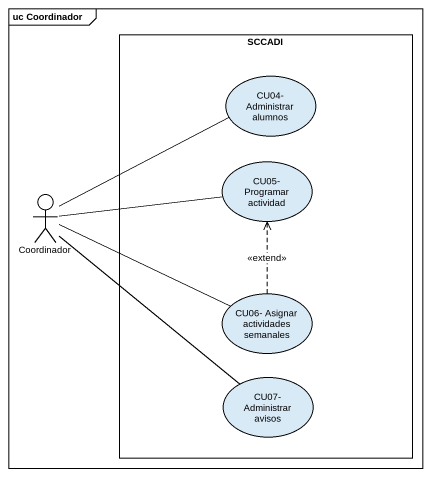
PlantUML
@startuml
mainframe uc Coordinador
rectangle SCCADI {
  usecase "CU04- Administrar alumnos" as CU04_Administrar_alumnos
  usecase "CU05- Programar actividad" as CU05_Programar_actividad
  usecase "CU06- Asignar actividades semanales" as CU06_Asignar_actividades
  usecase "CU07- Administrar avisos" as CU07_Administrar_avisos
}
actor Coordinador
Coordinador -right- CU04_Administrar_alumnos
Coordinador -right- CU05_Programar_actividad
Coordinador -right- CU06_Asignar_actividades
Coordinador -- CU07_Administrar_avisos
CU06_Asignar_actividades .up.> CU05_Programar_actividad : <<extend>>
@enduml
